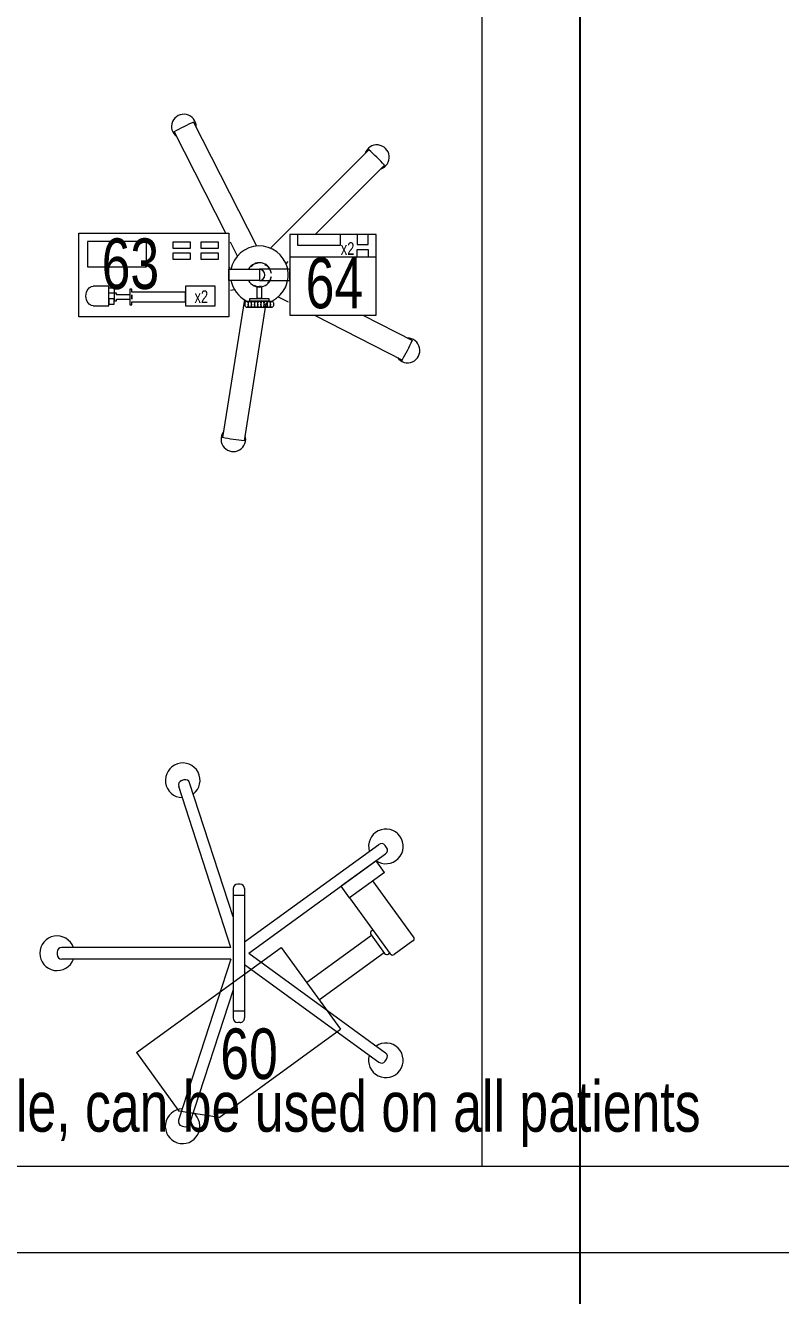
# Model space of a CAD drawing. Header units: metres. Extents: x -18745 to 220762, y -1579758 to -1356048.
# Drawn here: x 136202 to 137511, y -1461047 to -1458847 of the extents above; entities that cross this region are included whole.
import ezdxf

# ---------------------------------------------------------------- set-up
doc = ezdxf.new("R2010")
doc.units = ezdxf.units.M
doc.layers.get('0').update_dxf_attribs({"lineweight": 0})
doc.layers.add('A-100 - Copy$0$axes', color=8, linetype='Continuous')
for name, color, linetype, lineweight in [('A-100 - Copy$0$Medical Equipment and Furniture', 8, 'Continuous', 0), ('A-100 - Copy$0$Medical Equipment and Furniture1', 8, 'Continuous', 5), ('A-100 - Copy$0$Medical Equipment and Furniture2', 8, 'Continuous', 13), ('A-100 - Copy$0$Walls', 8, 'Continuous', 0)]:
    doc.layers.add(name, color=color, linetype=linetype, lineweight=lineweight)
doc.styles.add('A-100 - Copy$0$X3G_ENTITY_257CFD', font='swisscl.ttf', dxfattribs={"height": 200})

# ---------------------------------------------------------------- blocks, each defined once
blk = doc.blocks.new('A-100 - Copy$0$HF12177-P')
for p, q in [((-0.0196, -0.007), (-0.1885, 0.2255)), ((0, 0), (-0.1724, 0.2372)), ((0, 0), (0.1724, 0.2372)), ((0.0196, -0.007), (0.1885, 0.2255)), ((-0.12, -0.015), (-0.12, -0.019)), ((-0.112, -0.007), (0.112, -0.007)), ((-0.1, -0.007), (-0.1, -0.027)), ((0.1, -0.007), (0.1, -0.027)), ((0.12, -0.015), (0.12, -0.019)), ((-0.0631, -0.027), (-0.2951, -0.1024)), ((-0.01, -0.0308), (-0.2889, -0.1214)), ((-0.112, -0.027), (0.112, -0.027)), ((-0.01, -0.0308), (-0.01, -0.324)), ((0.01, -0.0308), (0.01, -0.324)), ((0.01, -0.0308), (0.2889, -0.1214)), ((0.0631, -0.027), (0.2951, -0.1024))]:
    blk.add_line(p, q)
for centre, radius, start, end in [((-0.1852, 0.2378), 0.03, 325.4712, 286.5288), ((0.1852, 0.2378), 0.03, 253.4712, 214.5288), ((-0.1821, 0.2302), 0.008, 126.3733, 216), ((0, -0.017), 0.315, 125.6267, 126.3733), ((-0.1788, 0.2325), 0.008, 36, 125.6267), ((0.1788, 0.2325), 0.008, 54.3733, 144), ((0, -0.017), 0.315, 53.6267, 54.3733), ((0.1821, 0.2302), 0.008, 324, 53.6267), ((-0.112, -0.015), 0.008, 90, 180), ((-0.112, -0.019), 0.008, 180, 270), ((0.112, -0.015), 0.008, 0, 90), ((0.112, -0.019), 0.008, 270, 0), ((-0.2996, -0.1144), 0.03, 37.4712, 358.5288), ((0.2996, -0.1144), 0.03, 181.4712, 142.5288), ((-0.2926, -0.11), 0.008, 108, 197.6267), ((0.2926, -0.11), 0.008, 342.3733, 72), ((0, -0.017), 0.315, 197.6267, 198.3733), ((-0.2914, -0.1138), 0.008, 198.3733, 288), ((0.2914, -0.1138), 0.008, 252, 341.6267), ((0, -0.017), 0.315, 341.6267, 342.3733), ((0, -0.332), 0.03, 109.4712, 70.5288), ((-0.002, -0.324), 0.008, 180, 269.6267), ((0.002, -0.324), 0.008, 270.3733, 0), ((0, -0.017), 0.315, 269.6267, 270.3733)]:
    blk.add_arc(centre, radius, start, end)
blk = doc.blocks.new('A-100 - Copy$0$MONITOR ARM PLAN')
for p, q in [((0.025, -0.49375, 0), (0.025, -0.18375, 0)), ((0.025, -0.18375, 0), (0.2, -0.18375, 0)), ((0.2, -0.44375, 0), (0.2, -0.18375, 0)), ((0.2, -0.44375, 0), (0.15, -0.49375, 0)), ((0.025, -0.49375, 0), (0.15, -0.49375, 0))]:
    blk.add_line(p, q)
at = {"layer": 'A-100 - Copy$0$Medical Equipment and Furniture1'}
for p, q in [((0.025, 0.0375), (0, 0.0375)), ((0, 0.0375), (0, -0.0375)), ((0.025, 0.0375), (0.025, -0.0375)), ((0.145, 0.0125), (0.025, 0.0125)), ((0.15, 0.0075), (0.15, -0.0325)), ((0.025, -0.0375), (0, -0.0375)), ((0.025, -0.0375), (0.145, -0.0375)), ((0.09375, -0.0375), (0.09375, -0.04)), ((0.14375, -0.0375), (0.14375, -0.04)), ((0.09875, -0.045), (0.13875, -0.045)), ((0.1, -0.045), (0.1, -0.18375)), ((0.1375, -0.045), (0.1375, -0.18375))]:
    blk.add_line(p, q, dxfattribs=at)
for centre, start, end in [((0.145, 0.0075, 0), 0, 90), ((0.09875, -0.04), 180, 270), ((0.13875, -0.04), 270, 360), ((0.145, -0.0325), 270, 0)]:
    blk.add_arc(centre, 0.005, start, end, dxfattribs=at)
blk = doc.blocks.new('A-100 - Copy$0$Syringe')
at = {"layer": 'A-100 - Copy$0$Medical Equipment and Furniture2'}
for points in [[(42.9739, -11.5277), (42.7139, -11.5277), (42.7139, -11.3827), (42.9739, -11.3827), (42.9739, -11.5277)], [(42.7384, -11.5086), (42.7658, -11.5086), (42.7658, -11.475), (42.7384, -11.475)], [(42.8055, -11.4851), (42.8055, -11.48), (42.8023, -11.48), (42.8023, -11.5069), (42.8055, -11.5069), (42.8055, -11.5019)], [(42.779, -11.4899), (42.779, -11.487), (42.7748, -11.487), (42.7748, -11.5), (42.779, -11.5), (42.779, -11.497)], [(42.8023, -11.4899), (42.779, -11.4899)], [(42.779, -11.497), (42.8023, -11.497)], [(42.8055, -11.5019), (42.8984, -11.5019), (42.8984, -11.4851), (42.8055, -11.4851)], [(42.8055, -11.4899), (42.8055, -11.497)], [(42.8055, -11.497), (42.8055, -11.4899)], [(42.8055, -11.497), (42.8055, -11.4899)]]:
    blk.add_lwpolyline(points, dxfattribs=at)
for points in [[(42.8312, -11.3974), (42.7289, -11.3974), (42.7289, -11.4415), (42.8312, -11.4415)], [(42.9073, -11.3985), (42.8765, -11.3985), (42.8765, -11.4091), (42.9073, -11.4091)], [(42.956, -11.3985), (42.9252, -11.3985), (42.9252, -11.4091), (42.956, -11.4091)], [(42.9073, -11.4175), (42.8765, -11.4175), (42.8765, -11.4281), (42.9073, -11.4281)], [(42.956, -11.4175), (42.9252, -11.4175), (42.9252, -11.4281), (42.956, -11.4281)], [(42.7748, -11.487), (42.7658, -11.487), (42.7658, -11.4777), (42.7748, -11.4777)], [(42.9498, -11.475), (42.8984, -11.475), (42.8984, -11.5086), (42.9498, -11.5086)], [(42.7748, -11.4967), (42.7658, -11.4967), (42.7658, -11.5059), (42.7748, -11.5059)]]:
    blk.add_lwpolyline(points, close=True, dxfattribs=at)
at = {"layer": 'A-100 - Copy$0$Medical Equipment and Furniture2', "extrusion": (0, 0, -1)}
blk.add_ellipse((42.7384, -11.4918), major_axis=(0, 0.0168), ratio=0.733735, start_param=3.141593, end_param=6.283185, dxfattribs=at)
blk = doc.blocks.new('A-100 - Copy$0$Infusion')
at = {"layer": 'A-100 - Copy$0$Medical Equipment and Furniture2'}
for points in [[(43.0793, -11.3852), (43.0793, -11.5252), (43.2293, -11.5252), (43.2293, -11.3852), (43.0793, -11.3852)], [(43.1962, -11.4242), (43.1962, -11.4114), (43.215, -11.4114), (43.215, -11.4242)]]:
    blk.add_lwpolyline(points, dxfattribs=at)
for points in [[(43.0793, -11.3852), (43.0793, -11.4242), (43.2293, -11.4242), (43.2293, -11.3852)], [(43.0927, -11.3852), (43.0927, -11.404), (43.1673, -11.404), (43.1673, -11.3852)], [(43.1962, -11.3852), (43.1962, -11.4027), (43.215, -11.4027), (43.215, -11.3852)]]:
    blk.add_lwpolyline(points, close=True, dxfattribs=at)
blk = doc.blocks.new('A-100 - Copy$0$Infusion Syringe')
at = {"layer": 'A-100 - Copy$0$Medical Equipment and Furniture1'}
for p, q in [((43.0225, -11.4053), (42.9127, -11.1899)), ((42.9683, -11.3827), (42.8788, -11.2071)), ((43.0459, -11.409), (43.2169, -11.238)), ((43.1234, -11.3852), (43.2437, -11.2649)), ((42.9886, -11.4225), (42.9765, -11.3988)), ((43.0124, -11.4411), (43.017, -11.4365)), ((43.0234, -11.4354), (43.017, -11.4365)), ((43.0357, -11.4374), (43.0414, -11.4403)), ((43.0728, -11.4359), (43.0766, -11.432)), ((42.9753, -11.4431), (42.9739, -11.4433)), ((43.0444, -11.4461), (43.0414, -11.4403)), ((43.0463, -11.4583), (43.0453, -11.4647)), ((43.0791, -11.4595), (43.0793, -11.4596)), ((42.9838, -11.4812), (42.9765, -11.4824)), ((43.0175, -11.473), (43.0233, -11.476)), ((43.0297, -11.4749), (43.0233, -11.476)), ((43.0407, -11.4693), (43.0453, -11.4647)), ((43.0006, -11.498), (42.9627, -11.7368)), ((43.0381, -11.5039), (43.0003, -11.7427)), ((43.0592, -11.4932), (43.0766, -11.502)), ((43.1221, -11.5252), (43.2746, -11.6029)), ((43.2058, -11.5252), (43.2919, -11.5691))]:
    blk.add_line(p, q, dxfattribs=at)
for points in [[(43.0266, -11.4455), (43.0266, -11.4649), (42.9739, -11.4649), (42.9739, -11.4455)], [(43.0266, -11.4455), (43.0266, -11.4649), (43.0793, -11.4649), (43.0793, -11.4455)], [(43.043, -11.4963), (43.043, -11.5009), (43.0102, -11.5009), (43.0102, -11.4963)]]:
    blk.add_lwpolyline(points, close=True, dxfattribs=at)
for points in [[(43.0302, -11.4759), (43.0302, -11.4963), (43.0229, -11.4963), (43.0229, -11.4759)], [(43.0046, -11.5009), (43.0485, -11.5009)], [(43.0485, -11.5116), (43.0046, -11.5116)]]:
    blk.add_lwpolyline(points, dxfattribs=at)
for centre, radius, start, end in [((42.8958, -11.1985), 0.0214, 359.734, 234.266), ((43.0266, -11.4552), 0.2881, 113.2187, 120.7813), ((43.2303, -11.2515), 0.0214, 287.734, 162.266), ((43.0266, -11.4552), 0.2881, 41.2187, 48.7813), ((43.0266, -11.4552), 0.0501, 296.8163, 169.3714), ((43.0266, -11.4552), 0.021, 6.8276, 152.4616), ((43.0266, -11.4552), 0.021, 207.5384, 353.1724), ((43.0266, -11.4552), 0.00972, 270, 90), ((43.0266, -11.4552), 0.0501, 190.6286, 243.1837), ((43.2833, -11.586), 0.0214, 215.734, 90.266), ((43.0266, -11.4552), 0.2881, 329.2187, 336.7813), ((42.9815, -11.7398), 0.0214, 143.734, 18.266), ((43.0266, -11.4552), 0.2881, 257.2187, 264.7813)]:
    blk.add_arc(centre, radius, start, end, dxfattribs=at)
for centre in [(43.0046, -11.5062), (43.0101, -11.5062), (43.0156, -11.5062), (43.0211, -11.5062), (43.0266, -11.5062), (43.0321, -11.5062), (43.0375, -11.5062), (43.043, -11.5062), (43.0485, -11.5062)]:
    blk.add_ellipse(centre, major_axis=(0, -0.00537), ratio=0.510594, start_param=3.141593, end_param=9.424778, dxfattribs=at)
for name in ['A-100 - Copy$0$Syringe', 'A-100 - Copy$0$Infusion']:
    blk.add_blockref(name, (0, 0), dxfattribs=at)
blk = doc.blocks.new('A-100 - Copy')
at = {"layer": 'A-100 - Copy$0$axes'}
blk.add_line((137163.3, -1477297.4, 0), (137163.3, -1387547.7, 0), dxfattribs=at)
at = {"layer": 'A-100 - Copy$0$Medical Equipment and Furniture'}
blk.add_line((136993.3, -1458322.7, 0), (136993.3, -1460822.7, 0), dxfattribs=at)
at = {"layer": 'A-100 - Copy$0$Walls', "elevation": 0}
for points in [[(134463.3, -1460822.7), (144478.3, -1460822.7), (144478.3, -1456495.2)], [(134463.3, -1460972.7), (148420.5, -1460972.7)]]:
    blk.add_lwpolyline(points, dxfattribs=at)
at = {"layer": 'A-100 - Copy$0$Medical Equipment and Furniture', "xscale": 1000, "yscale": 1000, "zscale": 1000}
blk.add_blockref('A-100 - Copy$0$Infusion Syringe', (93580.9, -1447824.2, 0), dxfattribs=at)
at = {"layer": 'A-100 - Copy$0$Medical Equipment and Furniture', "extrusion": (-1.92689e-13, -1.39405e-12, -1), "xscale": -1000.000000000001, "yscale": 1000.000000000001, "zscale": -1000.000000000001, "rotation": 90.01496832471715}
blk.add_blockref('A-100 - Copy$0$HF12177-P', (-136589, -1460454.3, 0), dxfattribs=at)
at = {"layer": 'A-100 - Copy$0$Medical Equipment and Furniture', "xscale": 1000, "yscale": 1000, "zscale": 1000, "rotation": 305.9850316752795}
blk.add_blockref('A-100 - Copy$0$MONITOR ARM PLAN', (136779.5, -1460315.9, 0), dxfattribs=at)
at = {"layer": 'A-100 - Copy$0$Medical Equipment and Furniture', "char_height": 87.47, "attachment_point": 2, "style": 'A-100 - Copy$0$X3G_ENTITY_257CFD'}
for s, insert in [('63', (136384, -1459216.3, 0)), ('64', (136737.6, -1459249.7, 0)), ('60', (136589.7, -1460584.5, 0))]:
    blk.add_mtext(s, dxfattribs=dict(at, insert=insert))
at = {"layer": 'A-100 - Copy$0$Medical Equipment and Furniture', "attachment_point": 2, "style": 'A-100 - Copy$0$X3G_ENTITY_257CFD'}
for s, insert, char_height, width in [('x2', (136760.4, -1459222.8, 0), 21.87, 20.636), ('x2', (136506.9, -1459306.2, 0), 21.87, 20.636), ('60 is mobile, can be used on all patients', (136574.6, -1460675.7, 0), 87.473, 3260.537)]:
    blk.add_mtext(s, dxfattribs=dict(at, insert=insert, char_height=char_height, width=width))

msp = doc.modelspace()

# ---------------------------------------------------------------- block references
msp.add_blockref('A-100 - Copy', (0, 0))

doc.saveas('drawing.dxf')
